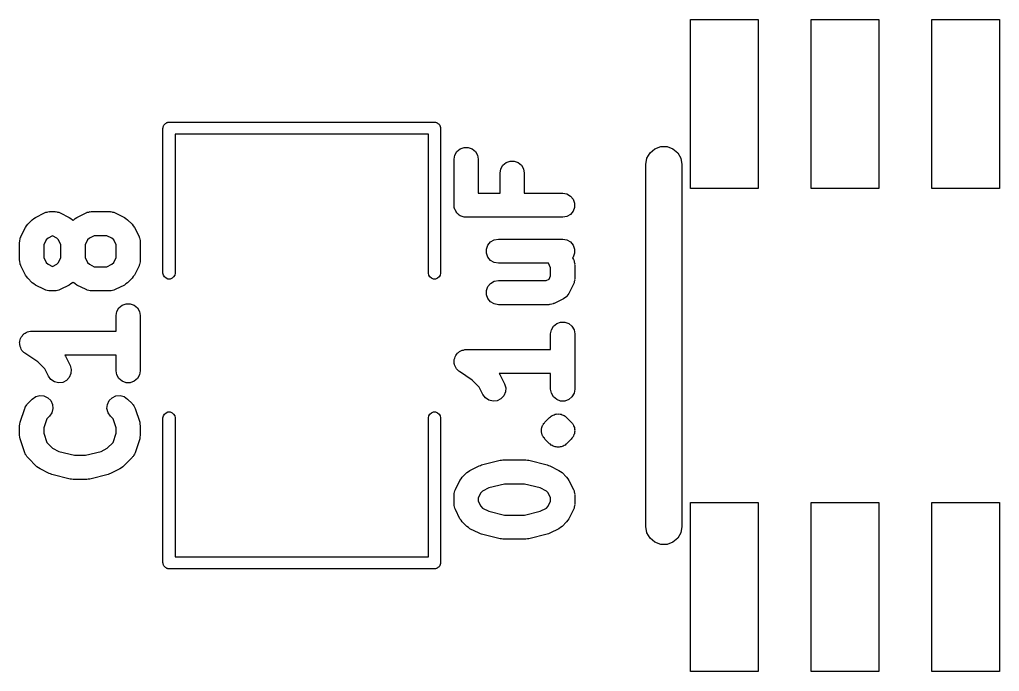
# Model space of a CAD drawing. Extents: x 51 to 137, y -158 to -25.
# Drawn here: x 68.4 to 78.71, y -97.17 to -90.31 of the extents above; entities that cross this region are included whole.
import ezdxf

# ---------------------------------------------------------------- set-up
doc = ezdxf.new("R2010")
doc.units = 0
doc.header["$MEASUREMENT"] = 0
doc.layers.add('BLACK', color=7, linetype='CONTINUOUS')

msp = doc.modelspace()

# ---------------------------------------------------------------- linework, layer by layer
at = {"layer": 'Black'}
for p, q in [((75.4634, -92.0852), (75.4634, -90.3072)), ((75.4634, -90.3072), (76.1746, -90.3072)), ((76.1746, -90.3072), (76.1746, -92.0852)), ((76.7334, -92.0852), (76.7334, -90.3072)), ((76.7334, -90.3072), (77.4446, -90.3072)), ((77.4446, -90.3072), (77.4446, -92.0852)), ((78.0034, -92.0852), (78.0034, -90.3072)), ((78.0034, -90.3072), (78.7146, -90.3072)), ((78.7146, -90.3072), (78.7146, -92.0852)), ((69.9135, -91.4502), (69.9145, -91.4447)), ((69.9145, -91.4392), (69.9164, -91.4339)), ((69.9145, -91.4447), (69.9145, -91.4392)), ((69.9164, -91.4339), (69.9173, -91.4285)), ((69.9173, -91.4285), (69.9201, -91.4237)), ((69.9201, -91.4237), (69.922, -91.4184)), ((69.922, -91.4184), (69.9256, -91.4142)), ((69.9256, -91.4142), (69.9284, -91.4094)), ((69.9284, -91.4094), (69.9326, -91.4058)), ((69.9326, -91.4058), (69.9362, -91.4016)), ((69.9362, -91.4016), (69.941, -91.3988)), ((69.941, -91.3988), (69.9453, -91.3952)), ((69.9453, -91.3952), (69.9505, -91.3933)), ((69.9505, -91.3933), (69.9553, -91.3905)), ((69.9553, -91.3905), (69.9607, -91.3896)), ((69.9607, -91.3896), (69.966, -91.3877)), ((69.966, -91.3877), (69.9715, -91.3877)), ((69.9715, -91.3877), (69.977, -91.3867)), ((69.977, -91.3867), (72.771, -91.3867)), ((72.771, -91.3867), (72.7765, -91.3877)), ((72.7765, -91.3877), (72.782, -91.3877)), ((72.782, -91.3877), (72.7872, -91.3896)), ((72.7872, -91.3896), (72.7927, -91.3905)), ((72.7927, -91.3905), (72.7975, -91.3933)), ((72.7975, -91.3933), (72.8028, -91.3952)), ((72.8028, -91.3952), (72.807, -91.3988)), ((72.807, -91.3988), (72.8118, -91.4016)), ((72.8118, -91.4016), (72.8154, -91.4058)), ((72.8154, -91.4058), (72.8196, -91.4094)), ((72.8196, -91.4094), (72.8224, -91.4142)), ((72.8224, -91.4142), (72.826, -91.4184)), ((72.826, -91.4184), (72.8279, -91.4237)), ((72.8279, -91.4237), (72.8307, -91.4285)), ((72.8307, -91.4285), (72.8316, -91.4339)), ((72.8316, -91.4339), (72.8335, -91.4392)), ((72.8335, -91.4392), (72.8335, -91.4447)), ((72.8335, -91.4447), (72.8345, -91.4502)), ((69.9135, -92.9742), (69.9135, -91.4502)), ((72.7075, -91.5137), (70.0405, -91.5137)), ((70.0405, -91.5137), (70.0405, -92.9742)), ((72.7075, -92.9742), (72.7075, -91.5137)), ((72.8345, -91.4502), (72.8345, -92.9742)), ((73.0401, -91.6668), (73.0816, -91.6517)), ((73.0816, -91.6517), (73.1257, -91.6517)), ((73.1257, -91.6517), (73.1671, -91.6668)), ((75.0887, -91.6662), (75.1509, -91.6436)), ((75.1509, -91.6436), (75.2171, -91.6436)), ((75.2171, -91.6436), (75.2792, -91.6662)), ((72.9766, -91.7768), (72.9843, -91.7333)), ((72.9843, -91.7333), (73.0063, -91.6951)), ((73.0063, -91.6951), (73.0401, -91.6668)), ((73.1671, -91.6668), (73.2009, -91.6951)), ((73.2009, -91.6951), (73.223, -91.7333)), ((73.223, -91.7333), (73.2306, -91.7768)), ((75.005, -91.766), (75.0381, -91.7087)), ((75.0381, -91.7087), (75.0887, -91.6662)), ((75.2792, -91.6662), (75.3299, -91.7087)), ((75.3299, -91.7087), (75.363, -91.766)), ((72.9766, -92.2606), (72.9766, -91.7768)), ((73.2306, -91.7768), (73.2306, -92.1336)), ((73.4681, -91.8785), (73.4901, -91.8403)), ((73.4901, -91.8403), (73.5239, -91.8119)), ((73.5239, -91.8119), (73.5654, -91.7968)), ((73.5654, -91.7968), (73.6095, -91.7968)), ((73.6095, -91.7968), (73.6509, -91.8119)), ((73.6509, -91.8119), (73.6847, -91.8403)), ((73.6847, -91.8403), (73.7068, -91.8785)), ((74.9935, -91.8312), (75.005, -91.766)), ((74.9935, -95.6412), (74.9935, -91.8312)), ((75.363, -91.766), (75.3745, -91.8312)), ((75.3745, -91.8312), (75.3745, -95.6412)), ((73.4604, -91.9219), (73.4681, -91.8785)), ((73.4604, -92.1336), (73.4604, -91.9219)), ((73.7068, -91.8785), (73.7144, -91.9219)), ((73.7144, -91.9219), (73.7144, -92.1336)), ((73.2306, -92.1336), (73.4604, -92.1336)), ((73.7144, -92.1336), (74.1196, -92.1336)), ((74.1196, -92.1336), (74.1631, -92.1412)), ((74.1631, -92.1412), (74.2013, -92.1633)), ((74.2013, -92.1633), (74.2296, -92.1971)), ((76.1746, -92.0852), (75.4634, -92.0852)), ((77.4446, -92.0852), (76.7334, -92.0852)), ((78.7146, -92.0852), (78.0034, -92.0852)), ((72.9785, -92.2715), (72.9766, -92.2606)), ((72.9785, -92.2826), (72.9785, -92.2715)), ((74.2296, -92.1971), (74.2447, -92.2385)), ((74.2447, -92.2385), (74.2447, -92.2826)), ((68.5716, -92.3889), (68.6683, -92.3405)), ((68.6683, -92.3405), (68.6754, -92.3384)), ((68.6754, -92.3384), (68.6817, -92.3348)), ((68.6817, -92.3348), (68.6964, -92.3322)), ((68.6964, -92.3322), (68.7106, -92.3279)), ((68.7106, -92.3279), (68.7179, -92.3284)), ((68.7179, -92.3284), (68.7251, -92.3271)), ((68.7251, -92.3271), (68.7735, -92.3271)), ((68.7735, -92.3271), (68.7807, -92.3284)), ((68.7807, -92.3284), (68.788, -92.3279)), ((68.788, -92.3279), (68.8023, -92.3322)), ((68.8023, -92.3322), (68.817, -92.3348)), ((68.817, -92.3348), (68.8233, -92.3384)), ((68.8233, -92.3384), (68.8303, -92.3405)), ((68.8303, -92.3405), (68.9271, -92.3889)), ((69.007, -92.3889), (69.1038, -92.3405)), ((69.1038, -92.3405), (69.1108, -92.3384)), ((69.1108, -92.3384), (69.1171, -92.3348)), ((69.1171, -92.3348), (69.1318, -92.3322)), ((69.1318, -92.3322), (69.1461, -92.3279)), ((69.1461, -92.3279), (69.1534, -92.3284)), ((69.1534, -92.3284), (69.1606, -92.3271)), ((69.1606, -92.3271), (69.3541, -92.3271)), ((69.3541, -92.3271), (69.3613, -92.3284)), ((69.3613, -92.3284), (69.3686, -92.3279)), ((69.3686, -92.3279), (69.3829, -92.3322)), ((69.3829, -92.3322), (69.3975, -92.3348)), ((69.3975, -92.3348), (69.4039, -92.3384)), ((69.4039, -92.3384), (69.4109, -92.3405)), ((69.4109, -92.3405), (69.5077, -92.3889)), ((72.9823, -92.2931), (72.9785, -92.2826)), ((72.9843, -92.304), (72.9823, -92.2931)), ((72.9898, -92.3136), (72.9843, -92.304)), ((72.9936, -92.3241), (72.9898, -92.3136)), ((73.0008, -92.3326), (72.9936, -92.3241)), ((73.0063, -92.3422), (73.0008, -92.3326)), ((73.0148, -92.3494), (73.0063, -92.3422)), ((73.022, -92.3579), (73.0148, -92.3494)), ((73.0316, -92.3634), (73.022, -92.3579)), ((73.0401, -92.3706), (73.0316, -92.3634)), ((73.0506, -92.3744), (73.0401, -92.3706)), ((73.0602, -92.3799), (73.0506, -92.3744)), ((74.2013, -92.3579), (74.1631, -92.3799)), ((74.2296, -92.3241), (74.2013, -92.3579)), ((74.2447, -92.2826), (74.2296, -92.3241)), ((68.4664, -92.4941), (68.4785, -92.4777)), ((68.4785, -92.4777), (68.4902, -92.4611)), ((68.4902, -92.4611), (68.5386, -92.4127)), ((68.5386, -92.4127), (68.5553, -92.401)), ((68.5553, -92.401), (68.5716, -92.3889)), ((68.9271, -92.3889), (68.9434, -92.401)), ((68.9434, -92.401), (68.9601, -92.4127)), ((68.9601, -92.4127), (68.967, -92.4196)), ((68.967, -92.4196), (68.974, -92.4127)), ((68.974, -92.4127), (68.9907, -92.401)), ((68.9907, -92.401), (69.007, -92.3889)), ((69.5077, -92.3889), (69.524, -92.401)), ((69.524, -92.401), (69.5407, -92.4127)), ((69.5407, -92.4127), (69.589, -92.4611)), ((69.589, -92.4611), (69.6007, -92.4777)), ((69.6007, -92.4777), (69.6128, -92.4941)), ((73.0711, -92.3819), (73.0602, -92.3799)), ((73.0816, -92.3857), (73.0711, -92.3819)), ((73.0927, -92.3857), (73.0816, -92.3857)), ((73.1036, -92.3876), (73.0927, -92.3857)), ((74.1196, -92.3876), (73.1036, -92.3876)), ((74.1631, -92.3799), (74.1196, -92.3876)), ((68.418, -92.5908), (68.4664, -92.4941)), ((69.1906, -92.5811), (69.139, -92.6069)), ((69.3241, -92.5811), (69.1906, -92.5811)), ((69.3756, -92.6069), (69.3241, -92.5811)), ((69.6128, -92.4941), (69.6612, -92.5908)), ((68.4046, -92.6476), (68.4059, -92.6404)), ((68.4046, -92.8412), (68.4046, -92.6476)), ((68.4055, -92.6331), (68.4097, -92.6188)), ((68.4059, -92.6404), (68.4055, -92.6331)), ((68.4097, -92.6188), (68.4123, -92.6042)), ((68.4123, -92.6042), (68.4159, -92.5978)), ((68.4159, -92.5978), (68.418, -92.5908)), ((68.6844, -92.6261), (68.6586, -92.6776)), ((68.6586, -92.6776), (68.6586, -92.8112)), ((68.7036, -92.6069), (68.6844, -92.6261)), ((68.7493, -92.584), (68.7036, -92.6069)), ((68.7951, -92.6069), (68.7493, -92.584)), ((68.8143, -92.6261), (68.7951, -92.6069)), ((68.84, -92.6776), (68.8143, -92.6261)), ((68.84, -92.8112), (68.84, -92.6776)), ((69.1198, -92.6261), (69.094, -92.6776)), ((69.094, -92.6776), (69.094, -92.8112)), ((69.139, -92.6069), (69.1198, -92.6261)), ((69.3949, -92.6261), (69.3756, -92.6069)), ((69.4206, -92.6776), (69.3949, -92.6261)), ((69.4206, -92.8112), (69.4206, -92.6776)), ((69.6612, -92.5908), (69.6633, -92.5978)), ((69.6633, -92.5978), (69.667, -92.6042)), ((69.667, -92.6042), (69.6695, -92.6188)), ((69.6695, -92.6188), (69.6738, -92.6331)), ((69.6738, -92.6331), (69.6733, -92.6404)), ((69.6733, -92.6404), (69.6746, -92.6476)), ((69.6746, -92.6476), (69.6746, -92.8412)), ((73.3172, -92.7223), (73.3323, -92.6809)), ((73.3323, -92.6809), (73.3607, -92.6471)), ((73.3607, -92.6471), (73.3988, -92.625)), ((73.3988, -92.625), (73.4423, -92.6174)), ((73.4423, -92.6174), (74.1196, -92.6174)), ((74.1196, -92.6174), (74.1631, -92.625)), ((74.1631, -92.625), (74.2013, -92.6471)), ((74.2013, -92.6471), (74.2296, -92.6809)), ((74.2296, -92.6809), (74.2447, -92.7223)), ((73.3172, -92.7664), (73.3172, -92.7223)), ((73.3323, -92.8079), (73.3172, -92.7664)), ((74.2447, -92.7664), (74.2296, -92.8079)), ((74.2447, -92.7223), (74.2447, -92.7664)), ((68.4059, -92.8484), (68.4046, -92.8412)), ((68.4055, -92.8557), (68.4059, -92.8484)), ((68.4097, -92.8699), (68.4055, -92.8557)), ((68.4123, -92.8846), (68.4097, -92.8699)), ((68.4159, -92.8909), (68.4123, -92.8846)), ((68.418, -92.8979), (68.4159, -92.8909)), ((68.6586, -92.8112), (68.6844, -92.8627)), ((68.6844, -92.8627), (68.7036, -92.8819)), ((68.7036, -92.8819), (68.7493, -92.9048)), ((68.7493, -92.9048), (68.7951, -92.8819)), ((68.7951, -92.8819), (68.8143, -92.8627)), ((68.8143, -92.8627), (68.84, -92.8112)), ((69.094, -92.8112), (69.1198, -92.8627)), ((69.1198, -92.8627), (69.139, -92.8819)), ((69.139, -92.8819), (69.1906, -92.9077)), ((69.3241, -92.9077), (69.3756, -92.8819)), ((69.3756, -92.8819), (69.3949, -92.8627)), ((69.3949, -92.8627), (69.4206, -92.8112)), ((69.6633, -92.8909), (69.6612, -92.8979)), ((69.667, -92.8846), (69.6633, -92.8909)), ((69.6695, -92.8699), (69.667, -92.8846)), ((69.6738, -92.8557), (69.6695, -92.8699)), ((69.6746, -92.8412), (69.6733, -92.8484)), ((69.6733, -92.8484), (69.6738, -92.8557)), ((73.3607, -92.8417), (73.3323, -92.8079)), ((73.3988, -92.8637), (73.3607, -92.8417)), ((73.4423, -92.8714), (73.3988, -92.8637)), ((73.9686, -92.8714), (73.4423, -92.8714)), ((73.9926, -92.9195), (73.9686, -92.8714)), ((74.2296, -92.8079), (74.2241, -92.8145)), ((74.2241, -92.8145), (74.2332, -92.8327)), ((74.2332, -92.8327), (74.2353, -92.8398)), ((74.2353, -92.8398), (74.239, -92.8461)), ((74.239, -92.8461), (74.2415, -92.8608)), ((74.2415, -92.8608), (74.2458, -92.875)), ((74.2458, -92.875), (74.2453, -92.8823)), ((74.2453, -92.8823), (74.2466, -92.8895)), ((74.2466, -92.8895), (74.2466, -93.0347)), ((68.4664, -92.9947), (68.418, -92.8979)), ((68.4785, -93.011), (68.4664, -92.9947)), ((69.1906, -92.9077), (69.3241, -92.9077)), ((69.6128, -92.9947), (69.6007, -93.011)), ((69.6612, -92.8979), (69.6128, -92.9947)), ((69.9173, -92.9959), (69.9135, -92.9742)), ((69.9284, -93.015), (69.9173, -92.9959)), ((70.0367, -92.9959), (70.0256, -93.015)), ((70.0405, -92.9742), (70.0367, -92.9959)), ((72.7113, -92.9959), (72.7075, -92.9742)), ((72.7224, -93.015), (72.7113, -92.9959)), ((72.8307, -92.9959), (72.8196, -93.015)), ((72.8345, -92.9742), (72.8307, -92.9959)), ((73.9926, -93.0047), (73.9926, -92.9195)), ((68.4902, -93.0277), (68.4785, -93.011)), ((68.5386, -93.0761), (68.4902, -93.0277)), ((68.5553, -93.0878), (68.5386, -93.0761)), ((68.5716, -93.0999), (68.5553, -93.0878)), ((68.9434, -93.0878), (68.9271, -93.0999)), ((68.9601, -93.0761), (68.9434, -93.0878)), ((68.967, -93.0691), (68.9601, -93.0761)), ((68.974, -93.0761), (68.967, -93.0691)), ((68.9907, -93.0878), (68.974, -93.0761)), ((69.007, -93.0999), (68.9907, -93.0878)), ((69.524, -93.0878), (69.5077, -93.0999)), ((69.5407, -93.0761), (69.524, -93.0878)), ((69.589, -93.0277), (69.5407, -93.0761)), ((69.6007, -93.011), (69.589, -93.0277)), ((69.9453, -93.0292), (69.9284, -93.015)), ((69.966, -93.0367), (69.9453, -93.0292)), ((69.988, -93.0367), (69.966, -93.0367)), ((70.0087, -93.0292), (69.988, -93.0367)), ((70.0256, -93.015), (70.0087, -93.0292)), ((72.7392, -93.0292), (72.7224, -93.015)), ((72.76, -93.0367), (72.7392, -93.0292)), ((72.782, -93.0367), (72.76, -93.0367)), ((72.8028, -93.0292), (72.782, -93.0367)), ((72.8196, -93.015), (72.8028, -93.0292)), ((73.3323, -93.1163), (73.3607, -93.0825)), ((73.3607, -93.0825), (73.3988, -93.0605)), ((73.3988, -93.0605), (73.4423, -93.0528)), ((73.4423, -93.0528), (73.9445, -93.0528)), ((73.9445, -93.0528), (73.9766, -93.0368)), ((73.9766, -93.0368), (73.9926, -93.0047)), ((74.2332, -93.0915), (74.1848, -93.1882)), ((74.2353, -93.0845), (74.2332, -93.0915)), ((74.239, -93.0781), (74.2353, -93.0845)), ((74.2415, -93.0635), (74.239, -93.0781)), ((74.2458, -93.0492), (74.2415, -93.0635)), ((74.2466, -93.0347), (74.2453, -93.0419)), ((74.2453, -93.0419), (74.2458, -93.0492)), ((68.6683, -93.1483), (68.5716, -93.0999)), ((68.6754, -93.1504), (68.6683, -93.1483)), ((68.6817, -93.154), (68.6754, -93.1504)), ((68.6964, -93.1566), (68.6817, -93.154)), ((68.7106, -93.1608), (68.6964, -93.1566)), ((68.7179, -93.1604), (68.7106, -93.1608)), ((68.7251, -93.1617), (68.7179, -93.1604)), ((68.7735, -93.1617), (68.7251, -93.1617)), ((68.7807, -93.1604), (68.7735, -93.1617)), ((68.788, -93.1608), (68.7807, -93.1604)), ((68.8023, -93.1566), (68.788, -93.1608)), ((68.817, -93.154), (68.8023, -93.1566)), ((68.8233, -93.1504), (68.817, -93.154)), ((68.8303, -93.1483), (68.8233, -93.1504)), ((68.9271, -93.0999), (68.8303, -93.1483)), ((69.1038, -93.1483), (69.007, -93.0999)), ((69.1108, -93.1504), (69.1038, -93.1483)), ((69.1171, -93.154), (69.1108, -93.1504)), ((69.1318, -93.1566), (69.1171, -93.154)), ((69.1461, -93.1608), (69.1318, -93.1566)), ((69.1534, -93.1604), (69.1461, -93.1608)), ((69.1606, -93.1617), (69.1534, -93.1604)), ((69.3541, -93.1617), (69.1606, -93.1617)), ((69.3613, -93.1604), (69.3541, -93.1617)), ((69.3686, -93.1608), (69.3613, -93.1604)), ((69.3829, -93.1566), (69.3686, -93.1608)), ((69.3975, -93.154), (69.3829, -93.1566)), ((69.4039, -93.1504), (69.3975, -93.154)), ((69.4109, -93.1483), (69.4039, -93.1504)), ((69.5077, -93.0999), (69.4109, -93.1483)), ((73.3172, -93.1578), (73.3323, -93.1163)), ((73.3172, -93.2019), (73.3172, -93.1578)), ((73.3323, -93.2433), (73.3172, -93.2019)), ((74.1848, -93.1882), (74.1737, -93.2032)), ((69.4841, -93.3117), (69.5256, -93.2967)), ((69.5256, -93.2967), (69.5697, -93.2967)), ((69.5697, -93.2967), (69.6111, -93.3117)), ((73.3607, -93.2771), (73.3323, -93.2433)), ((73.3988, -93.2992), (73.3607, -93.2771)), ((73.4423, -93.3068), (73.3988, -93.2992)), ((73.9817, -93.3055), (73.9745, -93.3068)), ((73.989, -93.306), (73.9817, -93.3055)), ((74.0033, -93.3017), (73.989, -93.306)), ((74.0179, -93.2992), (74.0033, -93.3017)), ((74.0243, -93.2955), (74.0179, -93.2992)), ((74.0313, -93.2934), (74.0243, -93.2955)), ((74.128, -93.245), (74.0313, -93.2934)), ((74.143, -93.2339), (74.128, -93.245)), ((74.1586, -93.2237), (74.143, -93.2339)), ((74.1606, -93.2208), (74.1586, -93.2237)), ((74.1635, -93.2188), (74.1606, -93.2208)), ((74.1737, -93.2032), (74.1635, -93.2188)), ((69.4206, -93.4217), (69.4283, -93.3783)), ((69.4283, -93.3783), (69.4503, -93.3401)), ((69.4503, -93.3401), (69.4841, -93.3117)), ((69.6111, -93.3117), (69.6449, -93.3401)), ((69.6449, -93.3401), (69.667, -93.3783)), ((69.667, -93.3783), (69.6746, -93.4217)), ((73.9745, -93.3068), (73.4423, -93.3068)), ((69.4206, -93.585), (69.4206, -93.4217)), ((69.6746, -93.4217), (69.6746, -94.0023)), ((74.0223, -93.5336), (74.0561, -93.5053)), ((74.0561, -93.5053), (74.0976, -93.4902)), ((74.0976, -93.4902), (74.1417, -93.4902)), ((74.1417, -93.4902), (74.1831, -93.5053)), ((74.1831, -93.5053), (74.2169, -93.5336)), ((68.4455, -93.6201), (68.45, -93.6147)), ((68.45, -93.6147), (68.4631, -93.6071)), ((68.4631, -93.6071), (68.4753, -93.5982)), ((68.4753, -93.5982), (68.4821, -93.5962)), ((68.4821, -93.5962), (68.4882, -93.5927)), ((68.4882, -93.5927), (68.5031, -93.59)), ((68.5031, -93.59), (68.5177, -93.5858)), ((68.5177, -93.5858), (68.5247, -93.5862)), ((68.5247, -93.5862), (68.5316, -93.585)), ((68.5316, -93.585), (69.4206, -93.585)), ((73.9926, -93.6152), (74.0003, -93.5718)), ((74.0003, -93.5718), (74.0223, -93.5336)), ((74.2169, -93.5336), (74.239, -93.5718)), ((74.239, -93.5718), (74.2466, -93.6152)), ((68.4049, -93.7038), (68.4065, -93.697)), ((68.4065, -93.7189), (68.4049, -93.7038)), ((68.4065, -93.69), (68.4117, -93.6757)), ((68.4065, -93.697), (68.4065, -93.69)), ((68.4117, -93.6757), (68.4153, -93.661)), ((68.4153, -93.661), (68.4192, -93.6551)), ((68.4192, -93.6551), (68.4216, -93.6485)), ((68.4216, -93.6485), (68.4314, -93.6369)), ((68.4314, -93.6369), (68.4398, -93.6243)), ((68.4398, -93.6243), (68.4455, -93.6201)), ((73.9926, -93.7785), (73.9926, -93.6152)), ((74.2466, -93.6152), (74.2466, -94.1958)), ((68.4065, -93.7341), (68.4065, -93.7189)), ((68.409, -93.7407), (68.4065, -93.7341)), ((68.4097, -93.7477), (68.409, -93.7407)), ((68.4164, -93.7613), (68.4097, -93.7477)), ((68.4216, -93.7755), (68.4164, -93.7613)), ((68.4262, -93.7809), (68.4216, -93.7755)), ((68.4293, -93.7872), (68.4262, -93.7809)), ((68.4402, -93.7977), (68.4293, -93.7872)), ((68.45, -93.8093), (68.4402, -93.7977)), ((68.4561, -93.8128), (68.45, -93.8093)), ((68.4612, -93.8177), (68.4561, -93.8128)), ((68.5958, -93.9075), (68.4612, -93.8177)), ((73.0034, -93.8304), (73.0118, -93.8178)), ((73.0118, -93.8178), (73.0175, -93.8136)), ((73.0175, -93.8136), (73.022, -93.8082)), ((73.022, -93.8082), (73.0351, -93.8007)), ((73.0351, -93.8007), (73.0473, -93.7917)), ((73.0473, -93.7917), (73.0541, -93.7897)), ((73.0541, -93.7897), (73.0602, -93.7862)), ((73.0602, -93.7862), (73.0751, -93.7836)), ((73.0751, -93.7836), (73.0897, -93.7793)), ((73.0897, -93.7793), (73.0967, -93.7798)), ((73.0967, -93.7798), (73.1036, -93.7785)), ((73.1036, -93.7785), (73.9926, -93.7785)), ((68.6691, -93.9808), (68.5958, -93.9075)), ((69.4206, -93.839), (68.8799, -93.839)), ((68.8799, -93.839), (68.8871, -93.8487)), ((68.8871, -93.8487), (68.9355, -93.9455)), ((69.4206, -94.0023), (69.4206, -93.839)), ((72.9769, -93.8974), (72.9785, -93.8905)), ((72.9785, -93.9124), (72.9769, -93.8974)), ((72.9785, -93.8835), (72.9837, -93.8692)), ((72.9785, -93.8905), (72.9785, -93.8835)), ((72.9785, -93.9276), (72.9785, -93.9124)), ((72.9837, -93.8692), (72.9873, -93.8545)), ((72.9873, -93.8545), (72.9912, -93.8486)), ((72.9912, -93.8486), (72.9936, -93.842)), ((72.9936, -93.842), (73.0034, -93.8304)), ((68.7083, -94.0591), (68.6691, -93.9808)), ((68.9355, -93.9455), (68.9481, -93.9878)), ((68.9481, -93.9878), (68.9454, -94.0318)), ((69.4283, -94.0457), (69.4206, -94.0023)), ((69.6746, -94.0023), (69.667, -94.0457)), ((72.981, -93.9342), (72.9785, -93.9276)), ((72.9817, -93.9412), (72.981, -93.9342)), ((72.9884, -93.9548), (72.9817, -93.9412)), ((72.9936, -93.969), (72.9884, -93.9548)), ((72.9982, -93.9744), (72.9936, -93.969)), ((73.0013, -93.9807), (72.9982, -93.9744)), ((73.0122, -93.9912), (73.0013, -93.9807)), ((73.022, -94.0028), (73.0122, -93.9912)), ((73.0281, -94.0063), (73.022, -94.0028)), ((73.0332, -94.0112), (73.0281, -94.0063)), ((73.1678, -94.101), (73.0332, -94.0112)), ((68.7346, -94.0945), (68.7083, -94.0591)), ((68.7714, -94.1188), (68.7346, -94.0945)), ((68.8143, -94.1291), (68.7714, -94.1188)), ((68.8581, -94.124), (68.8143, -94.1291)), ((68.8976, -94.1043), (68.8581, -94.124)), ((68.9279, -94.0723), (68.8976, -94.1043)), ((68.9454, -94.0318), (68.9279, -94.0723)), ((69.4503, -94.0839), (69.4283, -94.0457)), ((69.4841, -94.1123), (69.4503, -94.0839)), ((69.5256, -94.1274), (69.4841, -94.1123)), ((69.5697, -94.1274), (69.5256, -94.1274)), ((69.6111, -94.1123), (69.5697, -94.1274)), ((69.6449, -94.0839), (69.6111, -94.1123)), ((69.667, -94.0457), (69.6449, -94.0839)), ((73.2411, -94.1743), (73.1678, -94.101)), ((73.9926, -94.0325), (73.4519, -94.0325)), ((73.4519, -94.0325), (73.4591, -94.0423)), ((73.4591, -94.0423), (73.5075, -94.139)), ((73.9926, -94.1958), (73.9926, -94.0325)), ((73.2803, -94.2526), (73.2411, -94.1743)), ((73.5174, -94.2253), (73.4999, -94.2658)), ((73.5075, -94.139), (73.5201, -94.1813)), ((73.5201, -94.1813), (73.5174, -94.2253)), ((74.0003, -94.2393), (73.9926, -94.1958)), ((74.2466, -94.1958), (74.239, -94.2393)), ((68.4902, -94.3479), (68.5386, -94.2995)), ((68.5386, -94.2995), (68.5747, -94.2742)), ((68.5747, -94.2742), (68.6173, -94.2628)), ((68.6173, -94.2628), (68.6613, -94.2667)), ((68.6613, -94.2667), (68.7012, -94.2853)), ((68.7012, -94.2853), (68.7324, -94.3165)), ((68.7324, -94.3165), (68.7511, -94.3565)), ((69.3282, -94.3565), (69.3468, -94.3165)), ((69.3468, -94.3165), (69.378, -94.2853)), ((69.378, -94.2853), (69.418, -94.2667)), ((69.418, -94.2667), (69.4619, -94.2628)), ((69.4619, -94.2628), (69.5045, -94.2742)), ((69.5045, -94.2742), (69.5407, -94.2995)), ((69.5407, -94.2995), (69.589, -94.3479)), ((73.3066, -94.288), (73.2803, -94.2526)), ((73.3434, -94.3123), (73.3066, -94.288)), ((73.3863, -94.3226), (73.3434, -94.3123)), ((73.4301, -94.3175), (73.3863, -94.3226)), ((73.4696, -94.2978), (73.4301, -94.3175)), ((73.4999, -94.2658), (73.4696, -94.2978)), ((74.0223, -94.2775), (74.0003, -94.2393)), ((74.0561, -94.3058), (74.0223, -94.2775)), ((74.0976, -94.3209), (74.0561, -94.3058)), ((74.1417, -94.3209), (74.0976, -94.3209)), ((74.1831, -94.3058), (74.1417, -94.3209)), ((74.2169, -94.2775), (74.1831, -94.3058)), ((74.239, -94.2393), (74.2169, -94.2775)), ((68.4111, -94.5427), (68.4595, -94.3976)), ((68.4595, -94.3976), (68.463, -94.3911)), ((68.463, -94.3911), (68.4649, -94.3841)), ((68.4649, -94.3841), (68.4734, -94.3719)), ((68.4734, -94.3719), (68.4805, -94.3588)), ((68.4805, -94.3588), (68.486, -94.3539)), ((68.486, -94.3539), (68.4902, -94.3479)), ((68.7549, -94.4004), (68.7435, -94.443)), ((68.7511, -94.3565), (68.7549, -94.4004)), ((69.3243, -94.4004), (69.3282, -94.3565)), ((69.3358, -94.443), (69.3243, -94.4004)), ((69.589, -94.3479), (69.5932, -94.3539)), ((69.5932, -94.3539), (69.5987, -94.3588)), ((69.5987, -94.3588), (69.6058, -94.3719)), ((69.6058, -94.3719), (69.6143, -94.3841)), ((69.6143, -94.3841), (69.6162, -94.3911)), ((69.6162, -94.3911), (69.6197, -94.3976)), ((69.6197, -94.3976), (69.6681, -94.5427)), ((69.9453, -94.4432), (69.966, -94.4357)), ((69.966, -94.4357), (69.988, -94.4357)), ((69.988, -94.4357), (70.0087, -94.4432)), ((72.7392, -94.4432), (72.76, -94.4357)), ((72.76, -94.4357), (72.782, -94.4357)), ((72.782, -94.4357), (72.8028, -94.4432)), ((68.4081, -94.5628), (68.4111, -94.5427)), ((68.691, -94.5063), (68.6586, -94.6035)), ((68.7182, -94.4791), (68.691, -94.5063)), ((68.7435, -94.443), (68.7182, -94.4791)), ((69.3611, -94.4791), (69.3358, -94.443)), ((69.3882, -94.5063), (69.3611, -94.4791)), ((69.4206, -94.6035), (69.3882, -94.5063)), ((69.6681, -94.5427), (69.6711, -94.5628)), ((69.9135, -94.4982), (69.9173, -94.4765)), ((69.9135, -96.0222), (69.9135, -94.4982)), ((69.9173, -94.4765), (69.9284, -94.4574)), ((69.9284, -94.4574), (69.9453, -94.4432)), ((70.0087, -94.4432), (70.0256, -94.4574)), ((70.0256, -94.4574), (70.0367, -94.4765)), ((70.0367, -94.4765), (70.0405, -94.4982)), ((70.0405, -94.4982), (70.0405, -95.9587)), ((72.7075, -94.4982), (72.7113, -94.4765)), ((72.7075, -95.9587), (72.7075, -94.4982)), ((72.7113, -94.4765), (72.7224, -94.4574)), ((72.7224, -94.4574), (72.7392, -94.4432)), ((72.8028, -94.4432), (72.8196, -94.4574)), ((72.8196, -94.4574), (72.8307, -94.4765)), ((72.8307, -94.4765), (72.8345, -94.4982)), ((72.8345, -94.4982), (72.8345, -96.0222)), ((73.9267, -94.5505), (73.9331, -94.5414)), ((73.9331, -94.5414), (73.9814, -94.4931)), ((73.9814, -94.4931), (73.9905, -94.4867)), ((73.9905, -94.4867), (73.9984, -94.4788)), ((73.9984, -94.4788), (74.0085, -94.4741)), ((74.0085, -94.4741), (74.0176, -94.4678)), ((74.0176, -94.4678), (74.0283, -94.4649)), ((74.0283, -94.4649), (74.0384, -94.4602)), ((74.0384, -94.4602), (74.0494, -94.4592)), ((74.0494, -94.4592), (74.0602, -94.4563)), ((74.0602, -94.4563), (74.0712, -94.4573)), ((74.0712, -94.4573), (74.0823, -94.4563)), ((74.0823, -94.4563), (74.093, -94.4592)), ((74.093, -94.4592), (74.1041, -94.4602)), ((74.1041, -94.4602), (74.1142, -94.4649)), ((74.1142, -94.4649), (74.1249, -94.4678)), ((74.1249, -94.4678), (74.134, -94.4741)), ((74.134, -94.4741), (74.1441, -94.4788)), ((74.1441, -94.4788), (74.1519, -94.4867)), ((74.1519, -94.4867), (74.161, -94.4931)), ((74.161, -94.4931), (74.2094, -94.5414)), ((74.2094, -94.5414), (74.2158, -94.5505)), ((68.4046, -94.5829), (68.4081, -94.5628)), ((68.4046, -94.6796), (68.4046, -94.5829)), ((68.6586, -94.6035), (68.6586, -94.659)), ((69.4206, -94.659), (69.4206, -94.6035)), ((69.6711, -94.5628), (69.6746, -94.5829)), ((69.6746, -94.5829), (69.6746, -94.6796)), ((73.8963, -94.6202), (73.8978, -94.6148)), ((73.8973, -94.6312), (73.8963, -94.6202)), ((73.8963, -94.6423), (73.8973, -94.6312)), ((73.8978, -94.6477), (73.8963, -94.6423)), ((73.8978, -94.6092), (73.8997, -94.6039)), ((73.8978, -94.6148), (73.8978, -94.6092)), ((73.8997, -94.6039), (73.9002, -94.5984)), ((73.9002, -94.5984), (73.9049, -94.5883)), ((73.9049, -94.5883), (73.9078, -94.5776)), ((73.9078, -94.5776), (73.911, -94.573)), ((73.911, -94.573), (73.9129, -94.5677)), ((73.9129, -94.5677), (73.9165, -94.5635)), ((73.9165, -94.5635), (73.9188, -94.5584)), ((73.9188, -94.5584), (73.9267, -94.5505)), ((74.2158, -94.5505), (74.2237, -94.5584)), ((74.2237, -94.5584), (74.226, -94.5635)), ((74.226, -94.5635), (74.2296, -94.5677)), ((74.2296, -94.5677), (74.2315, -94.573)), ((74.2315, -94.573), (74.2347, -94.5776)), ((74.2347, -94.5776), (74.2376, -94.5883)), ((74.2376, -94.5883), (74.2423, -94.5984)), ((74.2423, -94.5984), (74.2428, -94.6039)), ((74.2428, -94.6039), (74.2447, -94.6092)), ((74.2447, -94.6092), (74.2447, -94.6148)), ((74.2447, -94.6148), (74.2461, -94.6202)), ((74.2461, -94.6423), (74.2447, -94.6477)), ((74.2461, -94.6202), (74.2452, -94.6312)), ((74.2452, -94.6312), (74.2461, -94.6423)), ((68.4081, -94.6997), (68.4046, -94.6796)), ((68.4111, -94.7198), (68.4081, -94.6997)), ((68.4595, -94.8649), (68.4111, -94.7198)), ((68.6586, -94.659), (68.691, -94.7562)), ((69.3882, -94.7562), (69.4206, -94.659)), ((69.6681, -94.7198), (69.6197, -94.8649)), ((69.6711, -94.6997), (69.6681, -94.7198)), ((69.6746, -94.6796), (69.6711, -94.6997)), ((73.8978, -94.6533), (73.8978, -94.6477)), ((73.8997, -94.6586), (73.8978, -94.6533)), ((73.9002, -94.6641), (73.8997, -94.6586)), ((73.9049, -94.6742), (73.9002, -94.6641)), ((73.9078, -94.6849), (73.9049, -94.6742)), ((73.911, -94.6895), (73.9078, -94.6849)), ((73.9129, -94.6947), (73.911, -94.6895)), ((73.9165, -94.699), (73.9129, -94.6947)), ((73.9188, -94.7041), (73.9165, -94.699)), ((73.9267, -94.7119), (73.9188, -94.7041)), ((73.9331, -94.721), (73.9267, -94.7119)), ((73.9814, -94.7694), (73.9331, -94.721)), ((74.2094, -94.721), (74.161, -94.7694)), ((74.2158, -94.7119), (74.2094, -94.721)), ((74.2237, -94.7041), (74.2158, -94.7119)), ((74.226, -94.699), (74.2237, -94.7041)), ((74.2296, -94.6947), (74.226, -94.699)), ((74.2315, -94.6895), (74.2296, -94.6947)), ((74.2347, -94.6849), (74.2315, -94.6895)), ((74.2376, -94.6742), (74.2347, -94.6849)), ((74.2423, -94.6641), (74.2376, -94.6742)), ((74.2428, -94.6586), (74.2423, -94.6641)), ((74.2447, -94.6533), (74.2428, -94.6586)), ((74.2447, -94.6477), (74.2447, -94.6533)), ((68.691, -94.7562), (68.752, -94.8172)), ((68.752, -94.8172), (68.8178, -94.8501)), ((68.8178, -94.8501), (68.9827, -94.8913)), ((69.0966, -94.8913), (69.2614, -94.8501)), ((69.2614, -94.8501), (69.3272, -94.8172)), ((69.3272, -94.8172), (69.3882, -94.7562)), ((73.9905, -94.7758), (73.9814, -94.7694)), ((73.9984, -94.7837), (73.9905, -94.7758)), ((74.0085, -94.7884), (73.9984, -94.7837)), ((74.0176, -94.7947), (74.0085, -94.7884)), ((74.0283, -94.7976), (74.0176, -94.7947)), ((74.0384, -94.8023), (74.0283, -94.7976)), ((74.0494, -94.8033), (74.0384, -94.8023)), ((74.0602, -94.8061), (74.0494, -94.8033)), ((74.0712, -94.8052), (74.0602, -94.8061)), ((74.0823, -94.8061), (74.0712, -94.8052)), ((74.093, -94.8033), (74.0823, -94.8061)), ((74.1041, -94.8023), (74.093, -94.8033)), ((74.1142, -94.7976), (74.1041, -94.8023)), ((74.1249, -94.7947), (74.1142, -94.7976)), ((74.134, -94.7884), (74.1249, -94.7947)), ((74.1441, -94.7837), (74.134, -94.7884)), ((74.1519, -94.7758), (74.1441, -94.7837)), ((74.161, -94.7694), (74.1519, -94.7758)), ((68.463, -94.8714), (68.4595, -94.8649)), ((68.4649, -94.8784), (68.463, -94.8714)), ((68.4734, -94.8906), (68.4649, -94.8784)), ((68.4805, -94.9037), (68.4734, -94.8906)), ((68.486, -94.9086), (68.4805, -94.9037)), ((68.4902, -94.9146), (68.486, -94.9086)), ((68.587, -95.0113), (68.4902, -94.9146)), ((68.9827, -94.8913), (69.0966, -94.8913)), ((69.589, -94.9146), (69.4923, -95.0113)), ((69.5932, -94.9086), (69.589, -94.9146)), ((69.5987, -94.9037), (69.5932, -94.9086)), ((69.6058, -94.8906), (69.5987, -94.9037)), ((69.6143, -94.8784), (69.6058, -94.8906)), ((69.6162, -94.8714), (69.6143, -94.8784)), ((69.6197, -94.8649), (69.6162, -94.8714)), ((73.2663, -94.9918), (73.4599, -94.9435)), ((73.4599, -94.9435), (73.4754, -94.9424)), ((73.4754, -94.9424), (73.4907, -94.9397)), ((73.4907, -94.9397), (73.7326, -94.9397)), ((73.7326, -94.9397), (73.7479, -94.9424)), ((73.7479, -94.9424), (73.7634, -94.9435)), ((73.7634, -94.9435), (73.9569, -94.9918)), ((68.6036, -95.023), (68.587, -95.0113)), ((68.62, -95.0351), (68.6036, -95.023)), ((68.7167, -95.0835), (68.62, -95.0351)), ((69.4593, -95.0351), (69.3625, -95.0835)), ((69.4756, -95.023), (69.4593, -95.0351)), ((69.4923, -95.0113), (69.4756, -95.023)), ((73.1273, -95.062), (73.1436, -95.0498)), ((73.1436, -95.0498), (73.2403, -95.0015)), ((73.2403, -95.0015), (73.2537, -94.9975)), ((73.2537, -94.9975), (73.2663, -94.9918)), ((73.9569, -94.9918), (73.9696, -94.9975)), ((73.9696, -94.9975), (73.9829, -95.0015)), ((73.9829, -95.0015), (74.0797, -95.0498)), ((74.0797, -95.0498), (74.096, -95.062)), ((68.73, -95.0875), (68.7167, -95.0835)), ((68.7427, -95.0931), (68.73, -95.0875)), ((68.9362, -95.1415), (68.7427, -95.0931)), ((68.9517, -95.1426), (68.9362, -95.1415)), ((68.967, -95.1453), (68.9517, -95.1426)), ((69.1122, -95.1453), (68.967, -95.1453)), ((69.1275, -95.1426), (69.1122, -95.1453)), ((69.143, -95.1415), (69.1275, -95.1426)), ((69.3365, -95.0931), (69.143, -95.1415)), ((69.3492, -95.0875), (69.3365, -95.0931)), ((69.3625, -95.0835), (69.3492, -95.0875)), ((72.99, -95.2518), (73.0384, -95.155)), ((73.0384, -95.155), (73.0505, -95.1387)), ((73.0505, -95.1387), (73.0622, -95.122)), ((73.0622, -95.122), (73.1106, -95.0736)), ((73.1106, -95.0736), (73.1273, -95.062)), ((74.096, -95.062), (74.1127, -95.0736)), ((74.1127, -95.0736), (74.161, -95.122)), ((74.161, -95.122), (74.1727, -95.1387)), ((74.1727, -95.1387), (74.1848, -95.155)), ((74.1848, -95.155), (74.2332, -95.2518)), ((72.9843, -95.2651), (72.9879, -95.2588)), ((72.9879, -95.2588), (72.99, -95.2518)), ((73.3415, -95.2349), (73.2756, -95.2678)), ((73.5063, -95.1937), (73.3415, -95.2349)), ((73.7169, -95.1937), (73.5063, -95.1937)), ((73.8818, -95.2349), (73.7169, -95.1937)), ((73.9476, -95.2678), (73.8818, -95.2349)), ((74.2332, -95.2518), (74.2353, -95.2588)), ((74.2353, -95.2588), (74.239, -95.2651)), ((72.9766, -95.3086), (72.9779, -95.3014)), ((72.9766, -95.4053), (72.9766, -95.3086)), ((72.9775, -95.2941), (72.9817, -95.2798)), ((72.9779, -95.3014), (72.9775, -95.2941)), ((72.9817, -95.2798), (72.9843, -95.2651)), ((73.2564, -95.2871), (73.2306, -95.3386)), ((73.2306, -95.3386), (73.2306, -95.3754)), ((73.2756, -95.2678), (73.2564, -95.2871)), ((73.9669, -95.2871), (73.9476, -95.2678)), ((73.9926, -95.3386), (73.9669, -95.2871)), ((73.9926, -95.3754), (73.9926, -95.3386)), ((74.239, -95.2651), (74.2415, -95.2798)), ((74.2415, -95.2798), (74.2458, -95.2941)), ((74.2458, -95.2941), (74.2453, -95.3014)), ((74.2453, -95.3014), (74.2466, -95.3086)), ((74.2466, -95.3086), (74.2466, -95.4053)), ((72.9779, -95.4126), (72.9766, -95.4053)), ((72.9775, -95.4199), (72.9779, -95.4126)), ((72.9817, -95.4341), (72.9775, -95.4199)), ((72.9843, -95.4488), (72.9817, -95.4341)), ((72.9879, -95.4551), (72.9843, -95.4488)), ((72.99, -95.4621), (72.9879, -95.4551)), ((73.0384, -95.5589), (72.99, -95.4621)), ((73.2306, -95.3754), (73.2564, -95.4269)), ((73.2564, -95.4269), (73.2756, -95.4461)), ((73.2756, -95.4461), (73.3415, -95.479)), ((73.8818, -95.479), (73.9476, -95.4461)), ((73.9476, -95.4461), (73.9669, -95.4269)), ((73.9669, -95.4269), (73.9926, -95.3754)), ((74.2332, -95.4621), (74.1848, -95.5589)), ((74.2353, -95.4551), (74.2332, -95.4621)), ((74.239, -95.4488), (74.2353, -95.4551)), ((74.2415, -95.4341), (74.239, -95.4488)), ((74.2458, -95.4199), (74.2415, -95.4341)), ((74.2466, -95.4053), (74.2453, -95.4126)), ((74.2453, -95.4126), (74.2458, -95.4199)), ((75.4634, -97.1652), (75.4634, -95.3872)), ((75.4634, -95.3872), (76.1746, -95.3872)), ((76.1746, -95.3872), (76.1746, -97.1652)), ((76.7334, -97.1652), (76.7334, -95.3872)), ((76.7334, -95.3872), (77.4446, -95.3872)), ((77.4446, -95.3872), (77.4446, -97.1652)), ((78.0034, -97.1652), (78.0034, -95.3872)), ((78.0034, -95.3872), (78.7146, -95.3872)), ((78.7146, -95.3872), (78.7146, -97.1652)), ((73.0505, -95.5752), (73.0384, -95.5589)), ((73.3415, -95.479), (73.5063, -95.5202)), ((73.5063, -95.5202), (73.7169, -95.5202)), ((73.7169, -95.5202), (73.8818, -95.479)), ((74.1848, -95.5589), (74.1727, -95.5752)), ((73.0622, -95.5919), (73.0505, -95.5752)), ((73.1106, -95.6403), (73.0622, -95.5919)), ((73.1273, -95.652), (73.1106, -95.6403)), ((73.1436, -95.6641), (73.1273, -95.652)), ((73.2403, -95.7125), (73.1436, -95.6641)), ((74.0797, -95.6641), (73.9829, -95.7125)), ((74.096, -95.652), (74.0797, -95.6641)), ((74.1127, -95.6403), (74.096, -95.652)), ((74.161, -95.5919), (74.1127, -95.6403)), ((74.1727, -95.5752), (74.161, -95.5919)), ((75.005, -95.7064), (74.9935, -95.6412)), ((75.3745, -95.6412), (75.363, -95.7064)), ((73.2537, -95.7164), (73.2403, -95.7125)), ((73.2663, -95.7221), (73.2537, -95.7164)), ((73.4599, -95.7705), (73.2663, -95.7221)), ((73.4754, -95.7715), (73.4599, -95.7705)), ((73.4907, -95.7742), (73.4754, -95.7715)), ((73.7326, -95.7742), (73.4907, -95.7742)), ((73.7479, -95.7715), (73.7326, -95.7742)), ((73.7634, -95.7705), (73.7479, -95.7715)), ((73.9569, -95.7221), (73.7634, -95.7705)), ((73.9696, -95.7164), (73.9569, -95.7221)), ((73.9829, -95.7125), (73.9696, -95.7164)), ((75.0381, -95.7637), (75.005, -95.7064)), ((75.0887, -95.8062), (75.0381, -95.7637)), ((75.3299, -95.7637), (75.2792, -95.8062)), ((75.363, -95.7064), (75.3299, -95.7637)), ((75.1509, -95.8288), (75.0887, -95.8062)), ((75.2171, -95.8288), (75.1509, -95.8288)), ((75.2792, -95.8062), (75.2171, -95.8288)), ((70.0405, -95.9587), (72.7075, -95.9587)), ((69.9145, -96.0277), (69.9135, -96.0222)), ((69.9145, -96.0332), (69.9145, -96.0277)), ((69.9164, -96.0384), (69.9145, -96.0332)), ((69.9173, -96.0439), (69.9164, -96.0384)), ((69.9201, -96.0487), (69.9173, -96.0439)), ((69.922, -96.054), (69.9201, -96.0487)), ((69.9256, -96.0582), (69.922, -96.054)), ((69.9284, -96.063), (69.9256, -96.0582)), ((69.9326, -96.0666), (69.9284, -96.063)), ((69.9362, -96.0708), (69.9326, -96.0666)), ((69.941, -96.0736), (69.9362, -96.0708)), ((69.9453, -96.0772), (69.941, -96.0736)), ((69.9505, -96.0791), (69.9453, -96.0772)), ((69.9553, -96.0819), (69.9505, -96.0791)), ((69.9607, -96.0828), (69.9553, -96.0819)), ((69.966, -96.0847), (69.9607, -96.0828)), ((69.9715, -96.0847), (69.966, -96.0847)), ((69.977, -96.0857), (69.9715, -96.0847)), ((72.771, -96.0857), (69.977, -96.0857)), ((72.7765, -96.0847), (72.771, -96.0857)), ((72.782, -96.0847), (72.7765, -96.0847)), ((72.7872, -96.0828), (72.782, -96.0847)), ((72.7927, -96.0819), (72.7872, -96.0828)), ((72.7975, -96.0791), (72.7927, -96.0819)), ((72.8028, -96.0772), (72.7975, -96.0791)), ((72.807, -96.0736), (72.8028, -96.0772)), ((72.8118, -96.0708), (72.807, -96.0736)), ((72.8154, -96.0666), (72.8118, -96.0708)), ((72.8196, -96.063), (72.8154, -96.0666)), ((72.8224, -96.0582), (72.8196, -96.063)), ((72.826, -96.054), (72.8224, -96.0582)), ((72.8279, -96.0487), (72.826, -96.054)), ((72.8307, -96.0439), (72.8279, -96.0487)), ((72.8316, -96.0384), (72.8307, -96.0439)), ((72.8335, -96.0332), (72.8316, -96.0384)), ((72.8345, -96.0222), (72.8335, -96.0277)), ((72.8335, -96.0277), (72.8335, -96.0332)), ((76.1746, -97.1652), (75.4634, -97.1652)), ((77.4446, -97.1652), (76.7334, -97.1652)), ((78.7146, -97.1652), (78.0034, -97.1652))]:
    msp.add_line(p, q, dxfattribs=at)

doc.saveas('drawing.dxf')
